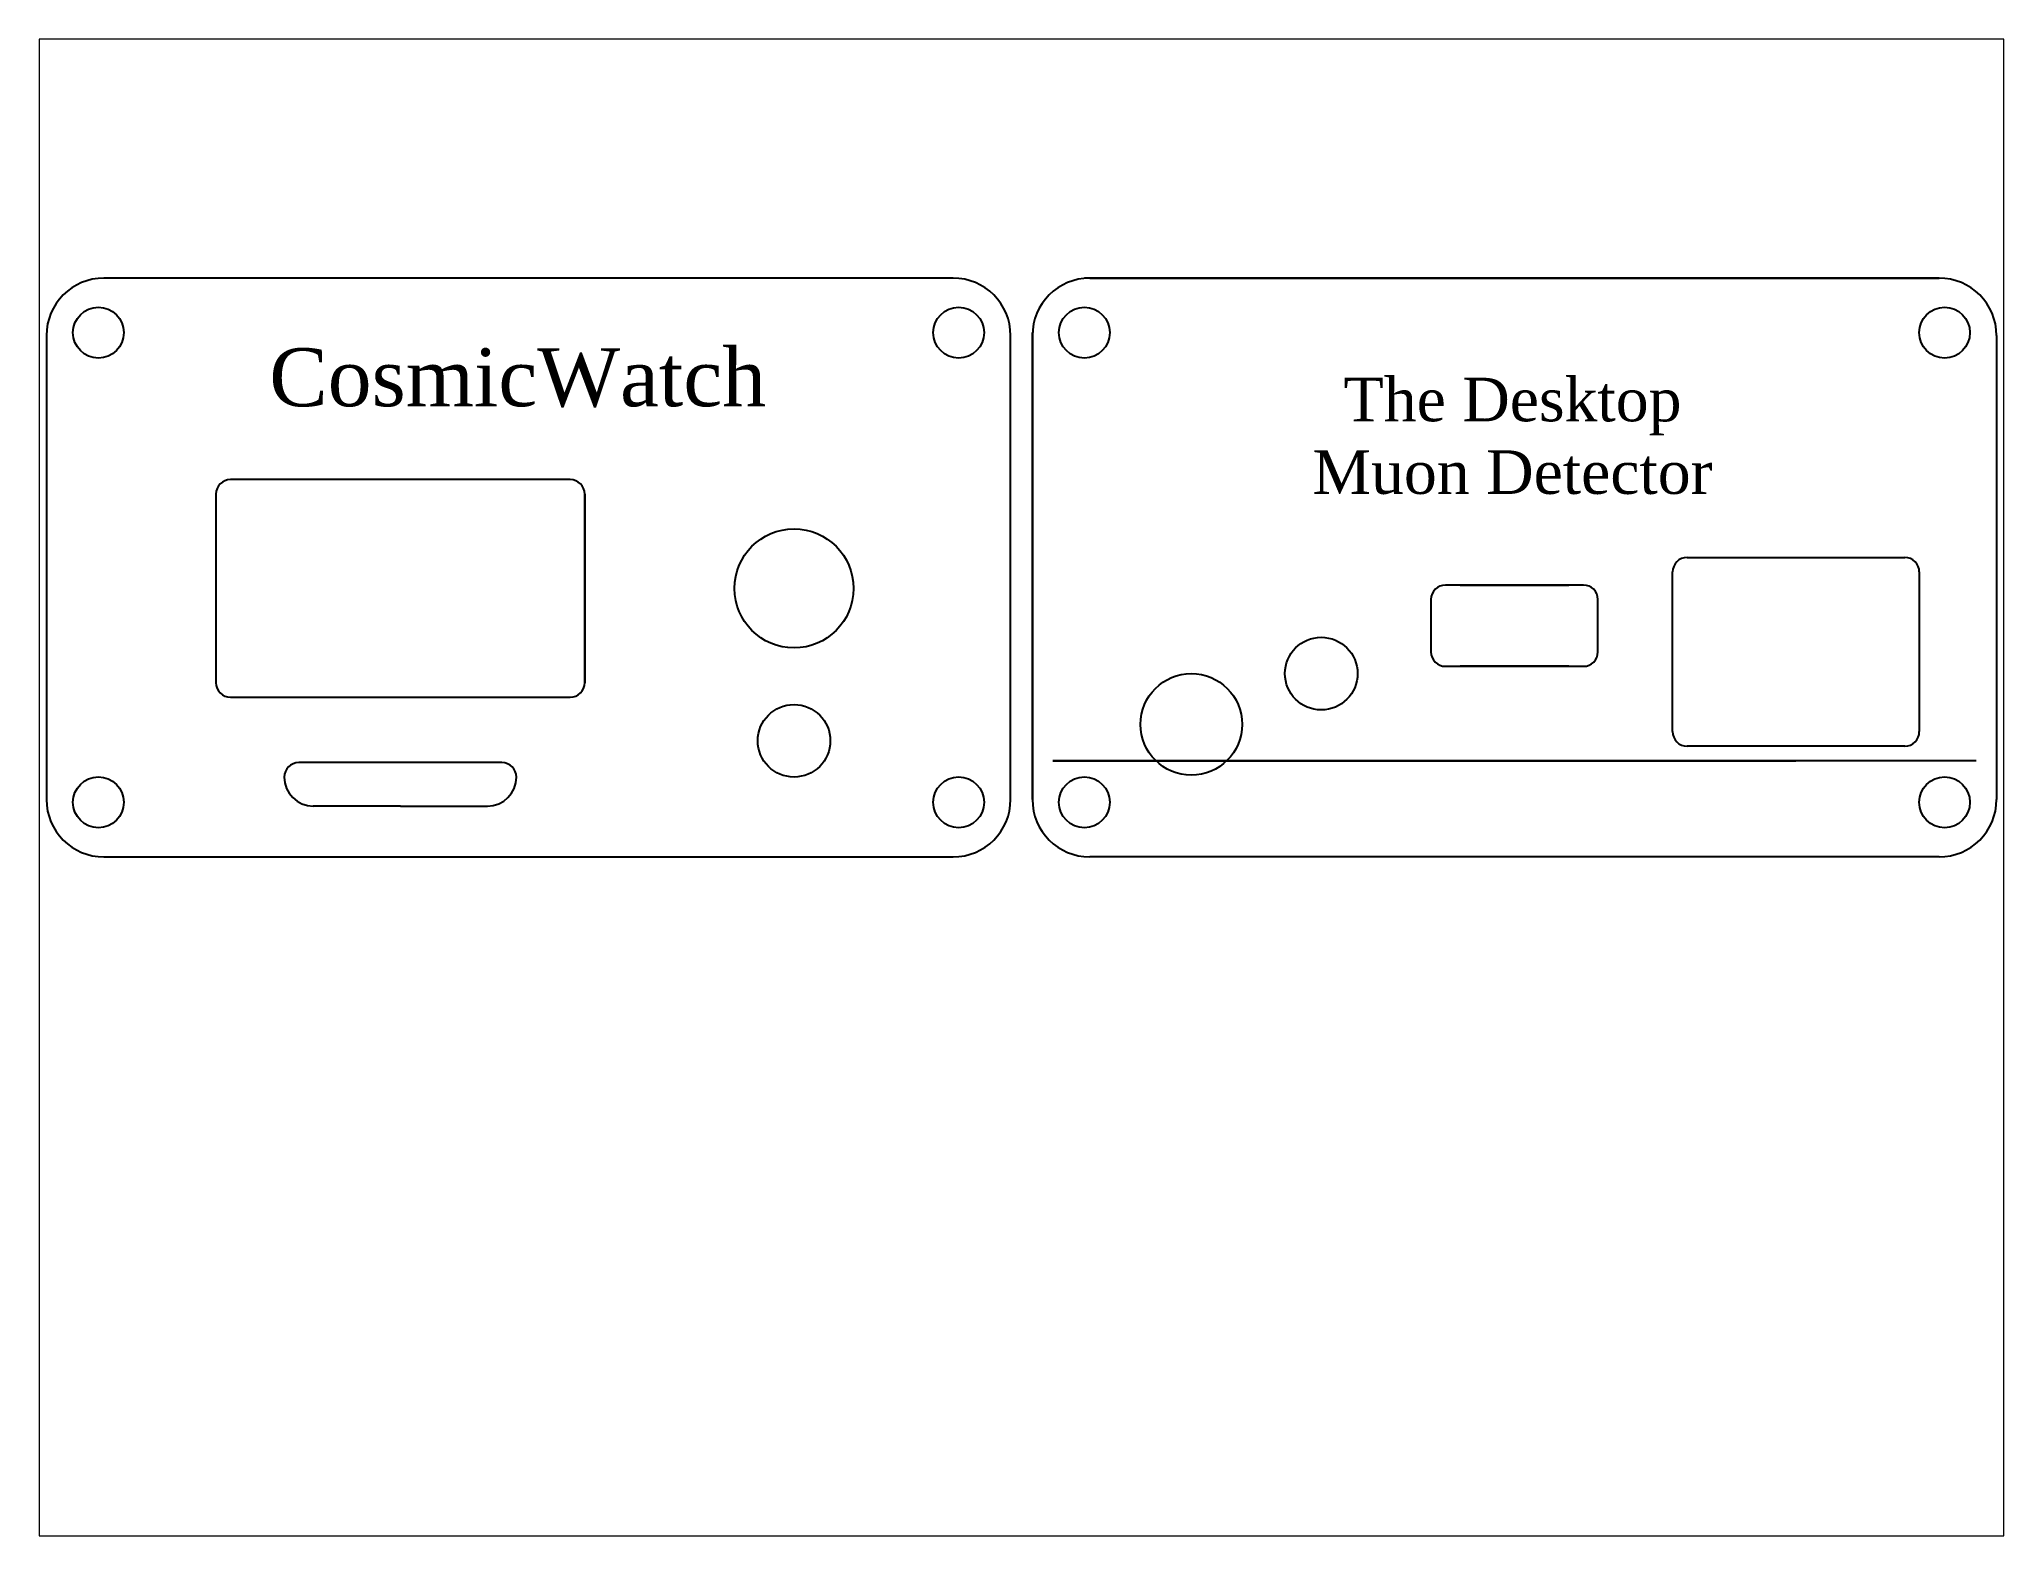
# Paper-space layout 'Layout1' of a CAD drawing. Extents: x 1.05 to 9.45, y 0.8 to 7.2.
# The model-space entities are those that its viewports show. They can reach past a viewport. Long polylines and large blocks are cut down to what shows.
import ezdxf

# ---------------------------------------------------------------- set-up
doc = ezdxf.new("R2010")
doc.units = 0
doc.header["$MEASUREMENT"] = 0

msp = doc.modelspace()

# ---------------------------------------------------------------- linework, layer by layer
for p, q in [((62.46, 39.88), (3.96, 39.88)), ((62.46, 39.88), (3.96, 39.88)), ((101.13, 39.88), (71.5, 39.88)), ((130.38, 39.88), (71.88, 39.88)), ((130.38, 39.88), (71.88, 39.88)), ((71.88, 39.88), (130.38, 39.88)), ((0, 35.92), (0, 3.96)), ((0, 35.92), (0, 3.96)), ((66.42, 3.96), (66.42, 35.92)), ((67.92, 19.94), (67.92, 36.12)), ((67.92, 35.92), (67.92, 3.96)), ((67.92, 3.96), (67.92, 35.92)), ((67.92, 35.92), (67.92, 3.96)), ((134.34, 35.92), (134.34, 3.96)), ((36.08, 26), (12.68, 26)), ((11.68, 25), (11.68, 12)), ((37.08, 12), (37.08, 25)), ((37.08, 25), (37.08, 12)), ((113.02, 20.63), (128.02, 20.63)), ((112.02, 8.63), (112.02, 19.63)), ((129.02, 19.63), (129.02, 8.63)), ((95.38, 17.73), (95.38, 14.13)), ((97.38, 18.73), (96.38, 18.73)), ((97.38, 18.73), (104.88, 18.73)), ((104.88, 18.73), (97.38, 18.73)), ((105.88, 18.73), (104.88, 18.73)), ((106.88, 14.13), (106.88, 17.73)), ((96.38, 13.13), (105.88, 13.13)), ((104.88, 13.13), (97.38, 13.13)), ((97.38, 13.13), (104.88, 13.13)), ((97.38, 13.13), (104.88, 13.13)), ((97.38, 13.13), (101.13, 13.13)), ((104.88, 13.13), (105.88, 13.13)), ((12.68, 11), (36.08, 11)), ((128.02, 7.63), (113.02, 7.63)), ((16.38, 5.5), (16.38, 5.5)), ((16.38, 5.5), (16.38, 5.5)), ((31.38, 6.5), (17.38, 6.5)), ((32.38, 5.5), (32.38, 5.5)), ((132.94, 6.63), (69.32, 6.63)), ((69.32, 6.63), (78.87, 6.63)), ((69.32, 6.63), (87.82, 6.63)), ((69.32, 6.63), (120.52, 6.63)), ((16.38, 4.5), (16.38, 4.5)), ((24.38, 3.5), (18.38, 3.5)), ((24.38, 3.5), (30.38, 3.5)), ((3.96, 0), (62.46, 0)), ((3.96, 0), (62.46, 0)), ((130.38, 0), (71.88, 0))]:
    msp.add_line(p, q)
for centre, radius in [((3.58, 36.12), 1.75), ((62.84, 36.12), 1.75), ((71.5, 36.12), 1.75), ((130.76, 36.12), 1.75), ((51.5, 18.5), 4.1), ((87.82, 12.63), 2.5), ((78.87, 9.13), 3.5), ((51.5, 8), 2.5), ((3.58, 3.76), 1.75), ((62.84, 3.76), 1.75), ((71.5, 3.76), 1.75), ((130.76, 3.76), 1.75)]:
    msp.add_circle(centre, radius)
for centre, radius, start, end in [((3.96, 35.92), 3.96, 90, 180), ((3.96, 35.92), 3.96, 90, 180), ((62.46, 35.92), 3.96, 0, 90), ((71.88, 35.92), 3.96, 90, 180), ((71.88, 35.92), 3.96, 90, 180), ((130.38, 35.92), 3.96, 0, 90), ((12.68, 25), 1, 90, 180), ((36.08, 25), 1, 360, 90), ((113.02, 19.63), 1, 90, 180), ((128.02, 19.63), 1, 0, 90), ((96.38, 17.73), 1, 90, 180), ((105.88, 17.73), 1, 0, 90), ((96.38, 14.13), 1, 180, 270), ((105.88, 14.13), 1, 270, 0), ((12.68, 12), 1, 180, 270), ((36.08, 12), 1, 270, 0), ((113.02, 8.63), 1, 180, 270), ((128.02, 8.63), 1, 270, 0), ((17.38, 5.5), 1, 90, 180), ((18.38, 5.5), 2, 180, 270), ((30.38, 5.5), 2, 270, 0), ((31.38, 5.5), 1, 0, 90), ((3.96, 3.96), 3.96, 180, 270), ((3.96, 3.96), 3.96, 180, 270), ((62.46, 3.96), 3.96, 270, 0), ((71.88, 3.96), 3.96, 180, 270), ((71.88, 3.96), 3.96, 180, 270), ((130.38, 3.96), 3.96, 270, 0)]:
    msp.add_arc(centre, radius, start, end)

# ---------------------------------------------------------------- texts
for s, insert, char_height, attachment_point in [('{\\fPalatino Linotype|b0|i0|c0|p18;CosmicWatch}', (15.35, 35.05), 4, 1), ('{\\fPalatino Linotype|b0|i0|c0|p18;The Desktop Muon Detector}', (101, 28.99), 3, 5)]:
    msp.add_mtext_dynamic_manual_height_columns(s, width=34.1793, gutter_width=1, heights=[0], dxfattribs=dict(insert=insert, char_height=char_height, attachment_point=attachment_point))

psp = doc.layouts.get("Layout1")

# ---------------------------------------------------------------- viewports
at = {"layer": '0'}
psp.add_viewport(center=(5.25, 4), size=(8.4, 6.4), view_center_point=(67.1709, 4.7813), view_height=103.10555, dxfattribs=at)

doc.saveas('drawing.dxf')
